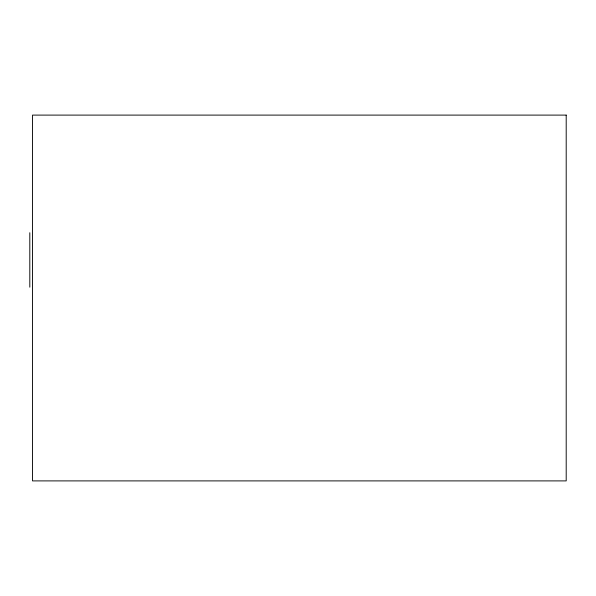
<?xml version="1.0" encoding="UTF-8"?>
<svg xmlns="http://www.w3.org/2000/svg" width="596" height="596" viewBox="0 0 596 596"><rect width="100%" height="100%" fill="white"/><g stroke="black" fill="none" stroke-linecap="round" stroke-linejoin="round"><path stroke-width="0.89" d="M29.8 232.731L29.8 287.168M566.2 115.103L32.519 115.103L32.519 480.897L566.2 480.897L566.2 115.103"/></g></svg>
